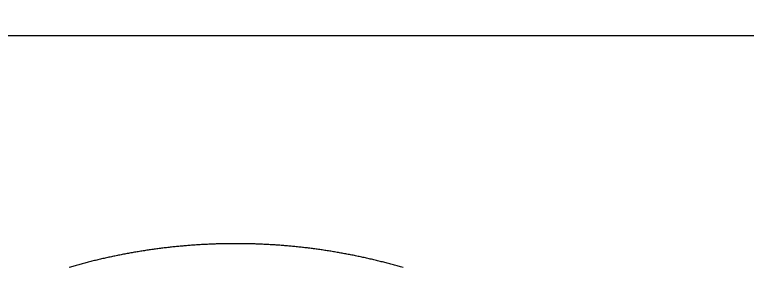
# Model space of a CAD drawing. Header units: inches. Extents: x -43479 to 56521, y -44741 to 59530.
# Drawn here: x 2734 to 6263, y 41923 to 43141 of the extents above; entities that cross this region are included whole.
import ezdxf

# ---------------------------------------------------------------- set-up
doc = ezdxf.new("R2010")
doc.units = ezdxf.units.IN
doc.header["$MEASUREMENT"] = 0

# ---------------------------------------------------------------- blocks, each defined once
blk = doc.blocks.new('kanishk_spiralEditV1')
blk.add_lwpolyline([(3604.5, -1322.2), (3598.7, -1323.9), (3592.8, -1325.6), (3587, -1327.2), (3581.2, -1328.9), (3575.4, -1330.5), (3569.6, -1332.1), (3563.8, -1333.7), (3557.9, -1335.3), (3552.1, -1336.9), (3546.3, -1338.5), (3540.4, -1340.1), (3534.6, -1341.6), (3528.8, -1343.2), (3522.9, -1344.7), (3517.1, -1346.2), (3511.2, -1347.7), (3505.4, -1349.2), (3499.5, -1350.7), (3493.6, -1352.2), (3487.8, -1353.6), (3481.9, -1355), (3476.1, -1356.5), (3470.2, -1357.9), (3464.3, -1359.3), (3458.4, -1360.7), (3452.6, -1362.1), (3446.7, -1363.4), (3440.8, -1364.8), (3434.9, -1366.1), (3429, -1367.5), (3423.1, -1368.8), (3417.2, -1370.1), (3411.3, -1371.4), (3405.4, -1372.7), (3399.5, -1373.9), (3393.6, -1375.2), (3387.7, -1376.4), (3381.8, -1377.7), (3375.9, -1378.9), (3370, -1380.1), (3364.1, -1381.3), (3358.2, -1382.5), (3352.2, -1383.6), (3346.3, -1384.8), (3340.4, -1385.9), (3334.5, -1387.1), (3328.5, -1388.2), (3322.6, -1389.3), (3316.7, -1390.4), (3310.7, -1391.5), (3304.8, -1392.5), (3298.9, -1393.6), (3292.9, -1394.6), (3287, -1395.7), (3281, -1396.7), (3275.1, -1397.7), (3269.1, -1398.7), (3263.2, -1399.7), (3257.2, -1400.6), (3251.3, -1401.6), (3245.3, -1402.5), (3239.4, -1403.5), (3233.4, -1404.4), (3227.4, -1405.3), (3221.5, -1406.2), (3215.5, -1407.1), (3209.5, -1407.9), (3203.6, -1408.8), (3197.6, -1409.6), (3191.6, -1410.5), (3185.7, -1411.3), (3179.7, -1412.1), (3173.7, -1412.9), (3167.7, -1413.7), (3161.8, -1414.4), (3155.8, -1415.2), (3149.8, -1415.9), (3143.8, -1416.7), (3137.8, -1417.4), (3131.8, -1418.1), (3125.9, -1418.8), (3119.9, -1419.5), (3113.9, -1420.1), (3107.9, -1420.8), (3101.9, -1421.4), (3095.9, -1422.1), (3089.9, -1422.7), (3083.9, -1423.3), (3077.9, -1423.9), (3071.9, -1424.5), (3065.9, -1425), (3059.9, -1425.6), (3053.9, -1426.1), (3047.9, -1426.6), (3041.9, -1427.2), (3035.9, -1427.7), (3029.9, -1428.2), (3023.9, -1428.6), (3017.9, -1429.1), (3011.9, -1429.6), (3005.9, -1430), (2999.9, -1430.4), (2993.9, -1430.8), (2987.9, -1431.3), (2981.9, -1431.6), (2975.9, -1432), (2969.9, -1432.4), (2963.9, -1432.7), (2957.9, -1433.1), (2951.8, -1433.4), (2945.8, -1433.7), (2939.8, -1434), (2933.8, -1434.3), (2927.8, -1434.6), (2921.8, -1434.9), (2915.8, -1435.1), (2909.8, -1435.4), (2903.7, -1435.6), (2897.7, -1435.8), (2891.7, -1436), (2885.7, -1436.2), (2879.7, -1436.4), (2873.7, -1436.5), (2867.7, -1436.7), (2861.6, -1436.8), (2855.6, -1436.9), (2849.6, -1437.1), (2843.6, -1437.2), (2837.6, -1437.2), (2831.6, -1437.3), (2825.6, -1437.4), (2819.5, -1437.4), (2813.5, -1437.5), (2807.5, -1437.5), (2801.5, -1437.5), (2795.5, -1437.5), (2789.5, -1437.5), (2783.5, -1437.5), (2777.4, -1437.4), (2771.4, -1437.4), (2765.4, -1437.3), (2759.4, -1437.3), (2753.4, -1437.2), (2747.4, -1437.1), (2741.4, -1437), (2735.4, -1436.8), (2729.4, -1436.7), (2723.3, -1436.5), (2717.3, -1436.4), (2711.3, -1436.2), (2705.3, -1436), (2699.3, -1435.8), (2693.3, -1435.6), (2687.3, -1435.4), (2681.3, -1435.1), (2675.3, -1434.9), (2669.3, -1434.6), (2663.3, -1434.3), (2657.3, -1434.1), (2651.3, -1433.7), (2645.3, -1433.4), (2639.3, -1433.1), (2633.3, -1432.8), (2627.3, -1432.4), (2621.3, -1432.1), (2615.3, -1431.7), (2609.3, -1431.3), (2603.3, -1430.9), (2597.3, -1430.5), (2591.3, -1430), (2585.3, -1429.6), (2579.4, -1429.2), (2573.4, -1428.7), (2567.4, -1428.2), (2561.4, -1427.7), (2555.4, -1427.2), (2549.4, -1426.7), (2543.4, -1426.2), (2537.5, -1425.6), (2531.5, -1425.1), (2525.5, -1424.5), (2519.5, -1423.9), (2513.6, -1423.4), (2507.6, -1422.7), (2501.6, -1422.1), (2495.7, -1421.5), (2489.7, -1420.9), (2483.7, -1420.2), (2477.8, -1419.6), (2471.8, -1418.9), (2465.8, -1418.2), (2459.9, -1417.5), (2453.9, -1416.8), (2448, -1416), (2442, -1415.3), (2436, -1414.5), (2430.1, -1413.8), (2424.1, -1413), (2418.2, -1412.2), (2412.2, -1411.4), (2406.3, -1410.6), (2400.4, -1409.8), (2394.4, -1408.9), (2388.5, -1408.1), (2382.6, -1407.2), (2376.6, -1406.3), (2370.7, -1405.5), (2364.8, -1404.6), (2358.8, -1403.6), (2352.9, -1402.7), (2347, -1401.8), (2341.1, -1400.8), (2335.1, -1399.9), (2329.2, -1398.9), (2323.3, -1397.9), (2317.4, -1396.9), (2311.5, -1395.9), (2305.6, -1394.9), (2299.7, -1393.8), (2293.8, -1392.8), (2287.9, -1391.7), (2282, -1390.6), (2276.1, -1389.6), (2270.2, -1388.5), (2264.3, -1387.4), (2258.4, -1386.2), (2252.5, -1385.1), (2246.6, -1383.9), (2240.8, -1382.8), (2234.9, -1381.6), (2229, -1380.4), (2223.1, -1379.2), (2217.3, -1378), (2211.4, -1376.8), (2205.5, -1375.6), (2199.7, -1374.3), (2193.8, -1373.1), (2188, -1371.8), (2182.1, -1370.5), (2176.3, -1369.2), (2170.4, -1367.9), (2164.6, -1366.6), (2158.7, -1365.3), (2152.9, -1363.9), (2147.1, -1362.6), (2141.2, -1361.2), (2135.4, -1359.8), (2129.6, -1358.4), (2123.8, -1357), (2117.9, -1355.6), (2112.1, -1354.2), (2106.3, -1352.7), (2100.5, -1351.3), (2094.7, -1349.8), (2088.9, -1348.3), (2083.1, -1346.8), (2077.3, -1345.3), (2071.5, -1343.8), (2065.7, -1342.3), (2059.9, -1340.8), (2054.2, -1339.2), (2048.4, -1337.7), (2042.6, -1336.1), (2036.8, -1334.5), (2031.1, -1332.9), (2025.3, -1331.3), (2019.5, -1329.7), (2013.8, -1328), (2008, -1326.4), (2002.3, -1324.7), (1996.5, -1323.1)])

msp = doc.modelspace()

# ---------------------------------------------------------------- linework, layer by layer
msp.add_line((-15639.7, 43041.4), (35562.1, 43041.4))
msp.add_circle((6520.5, 9529.6), 50000)

# ---------------------------------------------------------------- block references
at = {"xscale": -1, "rotation": 180}
msp.add_blockref('kanishk_spiralEditV1', (1000, 40600), dxfattribs=at)

doc.saveas('drawing.dxf')
